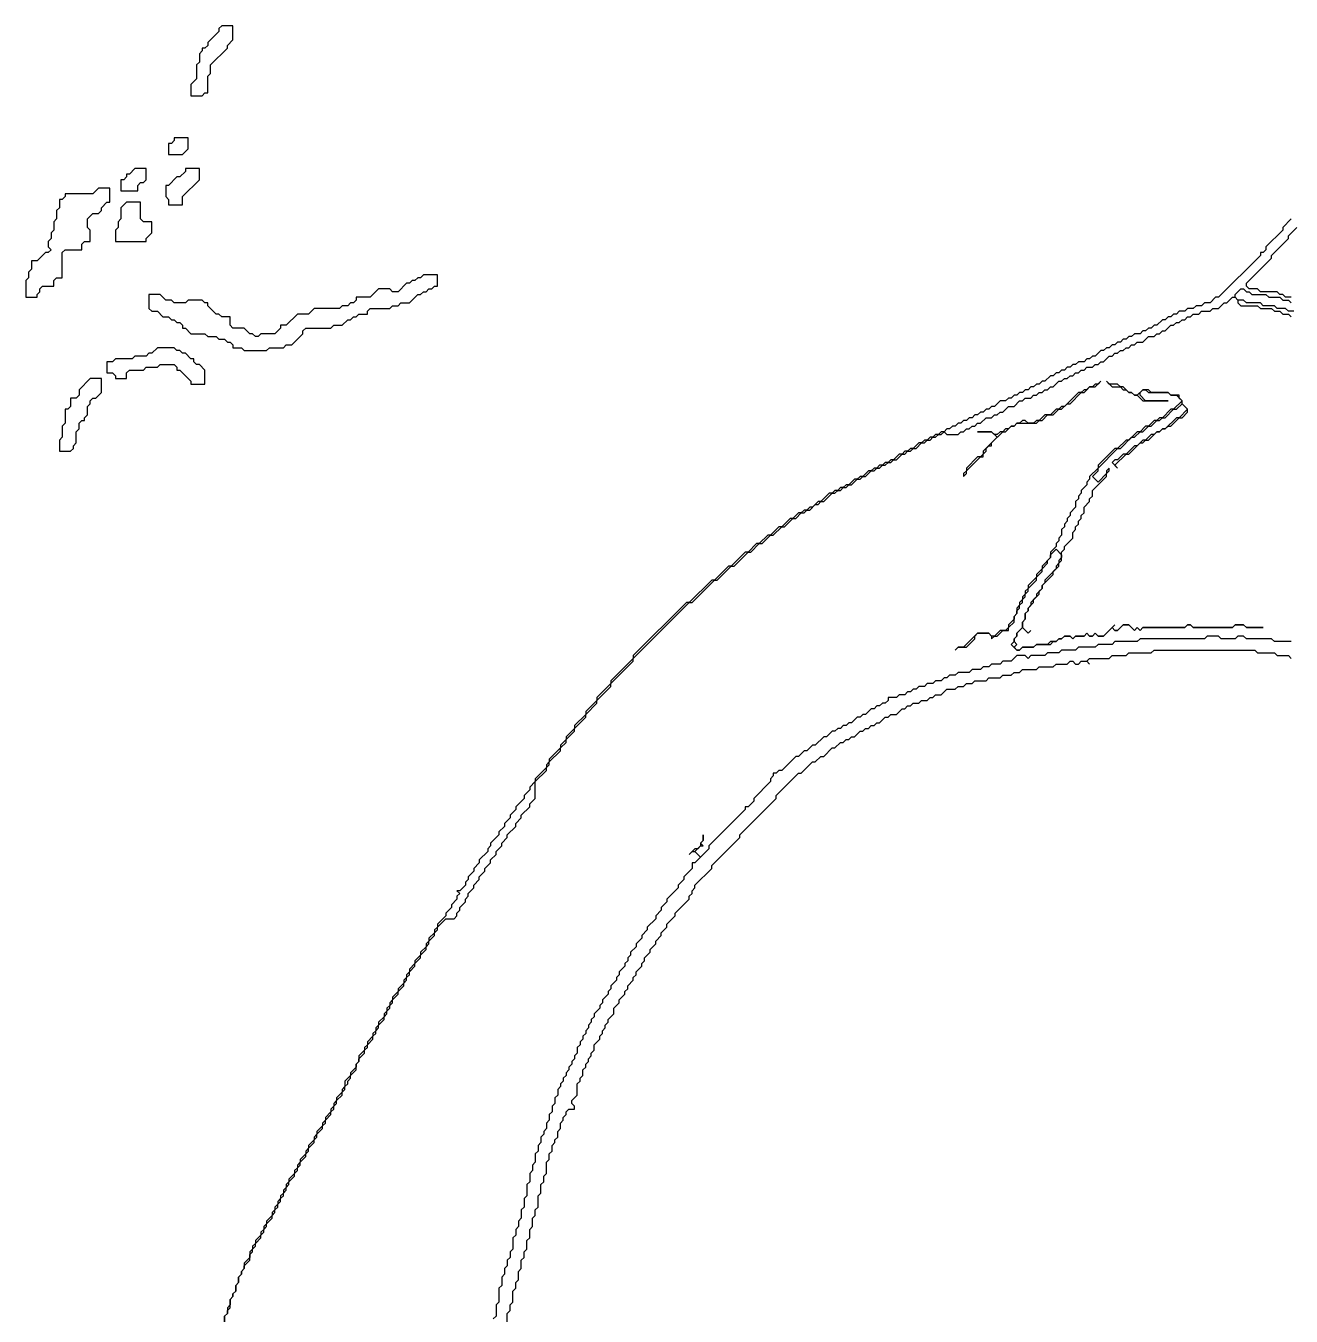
# Model space of a CAD drawing. Header units: metres. Extents: x 0 to 1000, y 0 to 1405.
# Drawn here: x 142.7 to 255.7, y 991.7 to 1107 of the extents above; entities that cross this region are included whole.
import ezdxf

# ---------------------------------------------------------------- set-up
doc = ezdxf.new("R2010")
doc.units = ezdxf.units.M

msp = doc.modelspace()

# ---------------------------------------------------------------- linework, layer by layer
for points in [[(160.25, 1107), (160, 1106.75), (160, 1106.5), (159, 1105.5), (159, 1105.25), (158.75, 1105), (158.5, 1105), (158.5, 1104.75), (158.25, 1104.5), (158.25, 1103.75), (158, 1103.5), (158, 1102.25), (157.5, 1101.75), (157.5, 1100.75), (158.5, 1100.75), (158.75, 1101), (159, 1101), (159, 1102.5), (159.25, 1102.75), (159.25, 1103.5), (160.75, 1105), (160.75, 1105.25), (161.25, 1105.75), (161.25, 1107)], [(156, 1097), (156, 1096.75), (155.75, 1096.5), (155.5, 1096.5), (155.5, 1095.5), (156.75, 1095.5), (157.25, 1096), (157.25, 1097)], [(152.5, 1094.25), (152, 1093.75), (151.75, 1093.75), (151.75, 1093.5), (151.5, 1093.25), (151.25, 1093.25), (151.25, 1092.25), (152.75, 1092.25), (152.75, 1092.75), (153, 1093), (153.25, 1093), (153.5, 1093.25), (153.5, 1094.25)], [(157, 1094.25), (157, 1094), (156.5, 1093.5), (156.25, 1093.5), (155.5, 1092.75), (155.25, 1092.75), (155.25, 1091.75), (155.5, 1091.5), (155.5, 1091), (156.75, 1091), (156.75, 1091.75), (158.25, 1093.25), (158.25, 1094.25)], [(149.25, 1092.5), (148.75, 1092), (146.25, 1092), (146.25, 1091.75), (146, 1091.5), (145.75, 1091.5), (145.75, 1090.75), (145.5, 1090.5), (145.5, 1089.75), (145.25, 1089.5), (145.25, 1088.75), (145, 1088.5), (145, 1088), (144.75, 1087.75), (144.75, 1087.25), (145, 1087), (144.75, 1086.75), (144.5, 1086.75), (143.75, 1086), (143.25, 1086), (143.25, 1085.25), (143, 1085), (143, 1084.5), (142.75, 1084.25), (142.75, 1082.75), (143.75, 1082.75), (143.75, 1083), (144, 1083.25), (144, 1083.5), (144.25, 1083.75), (145.25, 1083.75), (145.25, 1084.25), (145.5, 1084.5), (146, 1084.5), (146, 1086.75), (146.25, 1087), (147.75, 1087), (147.75, 1087.5), (148, 1087.75), (148.5, 1087.75), (148.5, 1088.75), (148.25, 1089), (148.25, 1089.75), (148.75, 1090.25), (149.25, 1090.25), (149.5, 1090.5), (149.5, 1090.75), (150, 1091.25), (150.25, 1091.25), (150.25, 1092.5)], [(151.75, 1091.25), (151.25, 1090.75), (151.25, 1089.75), (151, 1089.5), (151, 1089), (150.75, 1088.75), (150.75, 1087.75), (153.5, 1087.75), (153.5, 1088), (154, 1088.5), (154, 1089.5), (153.25, 1089.5), (153, 1089.75), (153, 1091.25)], [(178.25, 1084.75), (178, 1084.5), (177.75, 1084.5), (177.5, 1084.25), (177.25, 1084.25), (177, 1084), (176.75, 1084), (176, 1083.25), (175.5, 1083.25), (175.25, 1083.5), (174.25, 1083.5), (173.5, 1082.75), (172.25, 1082.75), (172.25, 1082.5), (172, 1082.25), (171.75, 1082.25), (171.5, 1082), (171, 1082), (170.75, 1081.75), (168.5, 1081.75), (168, 1081.25), (167, 1081.25), (166, 1080.25), (165.5, 1080.25), (165.5, 1080), (165, 1079.5), (163.75, 1079.5), (163.5, 1079.25), (163.25, 1079.25), (163, 1079.5), (162.75, 1079.5), (162.25, 1080), (161.25, 1080), (161, 1080.25), (161, 1081), (160.25, 1081), (160, 1081.25), (159.75, 1081.25), (159, 1082), (159, 1082.25), (158.75, 1082.25), (158.5, 1082.5), (157.25, 1082.5), (157, 1082.25), (156, 1082.25), (155.75, 1082.5), (155.25, 1082.5), (154.75, 1083), (153.75, 1083), (153.75, 1081.75), (154, 1081.5), (154.5, 1081.5), (155, 1081), (155.5, 1081), (155.75, 1080.75), (156, 1080.75), (156.25, 1080.5), (156.5, 1080.5), (156.75, 1080.25), (156.75, 1080), (157, 1080), (157.5, 1079.5), (158.75, 1079.5), (159, 1079.25), (159.75, 1079.25), (160, 1079), (160.5, 1079), (160.75, 1078.75), (161, 1078.75), (161.25, 1078.5), (161.25, 1078.25), (162, 1078.25), (162.25, 1078), (164.25, 1078), (164.5, 1078.25), (165.75, 1078.25), (166, 1078.5), (166.5, 1078.5), (167.5, 1079.5), (167.5, 1079.75), (167.75, 1080), (170, 1080), (170.25, 1080.25), (171, 1080.25), (171.5, 1080.75), (171.75, 1080.75), (172, 1081), (172.25, 1081), (172.5, 1081.25), (173.25, 1081.25), (173.25, 1081.5), (173.5, 1081.75), (175.25, 1081.75), (175.5, 1082), (176, 1082), (176.25, 1082.25), (177, 1082.25), (177.75, 1083), (178, 1083), (178.25, 1083.25), (178.5, 1083.25), (178.75, 1083.5), (179, 1083.5), (179.25, 1083.75), (179.5, 1083.75), (179.5, 1084.75)], [(154.5, 1078.25), (154, 1077.75), (153.75, 1077.75), (153.5, 1077.5), (152.5, 1077.5), (152.25, 1077.25), (150.75, 1077.25), (150.5, 1077), (150, 1077), (150, 1076), (150.5, 1076), (150.75, 1075.75), (150.75, 1075.5), (151.75, 1075.5), (151.75, 1076), (152, 1076.25), (153.25, 1076.25), (153.5, 1076.5), (154.5, 1076.5), (154.75, 1076.75), (156, 1076.75), (156.25, 1076.5), (156.25, 1076.25), (156.5, 1076.25), (157.5, 1075.25), (157.5, 1075), (158.75, 1075), (158.75, 1076.25), (158.25, 1076.75), (158, 1076.75), (157.75, 1077), (157.75, 1077.25), (157.5, 1077.25), (157, 1077.75), (156.75, 1077.75), (156.5, 1078), (156.25, 1078), (156, 1078.25)], [(148.5, 1075.5), (147.5, 1074.5), (147.5, 1074), (147.25, 1073.75), (146.75, 1073.75), (146.75, 1073), (146.5, 1072.75), (146.25, 1072.75), (146.25, 1071.5), (146, 1071.25), (146, 1070.25), (145.75, 1070), (145.75, 1069), (146.75, 1069), (147, 1069.25), (147, 1069.5), (147.25, 1069.75), (147.25, 1070.75), (147.5, 1071), (147.5, 1071.5), (147.75, 1071.75), (148, 1071.75), (148, 1072), (148.25, 1072.25), (148.25, 1073), (148.5, 1073.25), (148.5, 1073.5), (148.75, 1073.75), (149, 1073.75), (149.5, 1074.25), (149.5, 1075.5)], [(239.25, 1075.25), (239.75, 1074.75), (240.5, 1074.75), (240.75, 1074.5), (241, 1074.5), (241.25, 1074.25), (241.5, 1074.25), (241.75, 1074), (242, 1074), (242.5, 1073.5), (244.75, 1073.5), (242.75, 1073.5), (242.25, 1074), (242.25, 1074.25), (242.5, 1074.5), (242.75, 1074.5), (243, 1074.25), (244.75, 1074.25), (245, 1074), (245.5, 1074), (246, 1073.5), (245.25, 1072.75), (245, 1072.75), (244.25, 1072), (244, 1072), (243.75, 1071.75), (243.5, 1071.75), (243, 1071.25), (242.75, 1071.25), (242.25, 1070.75), (242, 1070.75), (241.25, 1070), (241, 1070), (240.25, 1069.25), (240, 1069.25), (238.5, 1067.75), (238.5, 1067.5), (237.75, 1066.75), (237.75, 1066.5), (237.5, 1066.25), (237.5, 1066), (237, 1065.5), (237, 1065.25), (236.75, 1065), (236.75, 1064.75), (236.5, 1064.5), (236.5, 1064), (236, 1063.5), (236, 1063.25), (235.75, 1063), (235.75, 1062.75), (235.5, 1062.5), (235.5, 1062.25), (235.25, 1062), (235.25, 1061.5), (235, 1061.25), (235, 1061), (234.75, 1060.75), (234.75, 1060.5), (234.25, 1060), (234.25, 1059.5), (233.5, 1058.75), (233.5, 1058.5), (233, 1058), (233, 1057.75), (232.25, 1057), (232.25, 1056.75), (232, 1056.5), (232, 1056.25), (231.75, 1056), (231.75, 1055.75), (231.5, 1055.5), (231.5, 1055.25), (231.25, 1055), (231.25, 1054.5), (231, 1054.25), (231, 1054), (230.5, 1053.5), (230.5, 1053.25), (230.25, 1053), (229.75, 1053), (229.25, 1052.5), (229, 1052.5), (228.75, 1052.75), (227.75, 1052.75), (226.5, 1051.5), (226, 1051.5), (225.75, 1051.25), (226, 1051.5), (226.75, 1051.5), (227.5, 1052.25), (227.5, 1052.5), (227.75, 1052.75), (228.75, 1052.75), (229, 1052.5), (229, 1052.25), (229.25, 1052.5), (229.5, 1052.5), (230, 1053), (230.5, 1053), (230.5, 1053.25), (231, 1053.75), (231, 1054.25), (231.25, 1054.5), (231.25, 1054.75), (231.5, 1055), (231.5, 1055.25), (231.75, 1055.5), (231.75, 1055.75), (232, 1056), (232, 1056.25), (232.25, 1056.5), (232.25, 1056.75), (233, 1057.5), (233, 1057.75), (233.5, 1058.25), (233.5, 1058.5), (234, 1059), (234, 1059.25), (234.25, 1059.5), (234.25, 1059.75), (234.75, 1060.25), (235.25, 1059.75), (235.25, 1059.5), (235, 1059.25), (235, 1059), (234.75, 1058.75), (234.75, 1058.5), (233.75, 1057.5), (233.75, 1057.25), (233.5, 1057), (233.5, 1056.75), (233, 1056.25), (233, 1056), (232.5, 1055.5), (232.5, 1055.25), (232.25, 1055), (232.25, 1054.75), (232, 1054.5), (232, 1054), (231.75, 1053.75), (231.75, 1053.25), (231.25, 1052.75), (231.25, 1052.5), (231, 1052.25), (231, 1052), (230.75, 1051.75), (231.25, 1051.25), (231.5, 1051.25), (231.75, 1051.5), (232.75, 1051.5), (233, 1051.75), (234.25, 1051.75), (234.5, 1052), (234.75, 1052), (235, 1052.25), (235.25, 1052.25), (235.5, 1052.5), (236, 1052.5), (236.25, 1052.25), (236.5, 1052.5), (237.25, 1052.5), (237.5, 1052.75), (237.75, 1052.5), (238, 1052.5), (238.25, 1052.75), (238.5, 1052.5), (239, 1052.5), (239.75, 1053.25), (240, 1053), (240.25, 1053), (240.75, 1053.5), (241.25, 1053.5), (241.75, 1053), (242, 1053.25), (242.25, 1053), (242.5, 1053.25), (246.25, 1053.25), (246.5, 1053.5), (246.75, 1053.5), (247, 1053.25), (250.5, 1053.25), (250.75, 1053.5), (251.5, 1053.5), (251.75, 1053.25), (253.25, 1053.25), (251.75, 1053.25), (251.5, 1053.5), (250.75, 1053.5), (250.5, 1053.25), (247, 1053.25), (246.75, 1053.5), (246.5, 1053.5), (246.25, 1053.25), (242.5, 1053.25), (242.25, 1053), (242, 1053.25), (241.75, 1053), (241.25, 1053.5), (240.75, 1053.5), (240.25, 1053), (240, 1053), (239.75, 1053.25), (240, 1053.5), (239, 1052.5), (238.5, 1052.5), (238.25, 1052.75), (238, 1052.5), (237.75, 1052.5), (237.5, 1052.75), (237.25, 1052.5), (236.5, 1052.5), (236.25, 1052.25), (236, 1052.5), (235.5, 1052.5), (235.25, 1052.25), (235, 1052.25), (234.75, 1052), (234.25, 1052), (234, 1051.75), (233, 1051.75), (232.75, 1051.5), (231.75, 1051.5), (231.5, 1051.25), (231.25, 1051.25), (231, 1051.5), (231.25, 1051.75), (231, 1052), (231, 1052.25), (231.25, 1052.5), (231.25, 1052.75), (231.75, 1053.25), (232.25, 1052.75), (232.5, 1053), (232.25, 1052.75), (231.75, 1053.25), (231.75, 1053.75), (232, 1054), (232, 1054.5), (232.25, 1054.75), (232.25, 1055), (232.75, 1055.5), (232.75, 1055.75), (233.25, 1056.25), (233.25, 1056.5), (233.5, 1056.75), (233.5, 1057), (234.5, 1058), (234.5, 1058.25), (235, 1058.75), (235, 1059), (235.25, 1059.25), (235.25, 1060), (235.5, 1060.25), (235.5, 1060.5), (236.25, 1061.25), (236.25, 1061.75), (236.5, 1062), (236.5, 1062.25), (236.75, 1062.5), (236.75, 1062.75), (237, 1063), (237, 1063.25), (237.25, 1063.5), (237.25, 1064), (237.75, 1064.5), (237.75, 1064.75), (238, 1065), (238, 1065.5), (239.25, 1066.75), (239.25, 1067), (239.5, 1067.25), (239.5, 1067.5), (239.25, 1067.25), (239.25, 1067), (238.5, 1066.25), (238, 1066.75), (238.5, 1067.25), (238.5, 1067.5), (240.25, 1069.25), (240.5, 1069.25), (241.5, 1070.25), (241.75, 1070.25), (242.25, 1070.75), (242.5, 1070.75), (243, 1071.25), (243.25, 1071.25), (243.75, 1071.75), (244, 1071.75), (244.25, 1072), (244.5, 1072), (245.25, 1072.75), (245.5, 1072.75), (246, 1073.25), (246.5, 1072.75), (245.75, 1072), (245.5, 1072), (244.5, 1071), (244.25, 1071), (244, 1070.75), (243.75, 1070.75), (243.5, 1070.5), (243.25, 1070.5), (242.75, 1070), (242.5, 1070), (242, 1069.5), (241.75, 1069.5), (241, 1068.75), (240.75, 1068.75), (240.25, 1068.25), (240, 1068.25), (239.75, 1068), (240.25, 1067.5), (240, 1067.75), (241, 1068.75), (241.25, 1068.75), (242.25, 1069.75), (242.5, 1069.75), (242.75, 1070), (243, 1070), (243.75, 1070.75), (244, 1070.75), (244.25, 1071), (244.5, 1071), (244.75, 1071.25), (245, 1071.25), (245.75, 1072), (246, 1072), (246.5, 1072.5), (246.5, 1072.75), (246, 1073.25), (246, 1073.5), (245.75, 1073.75), (245.75, 1074), (245, 1074), (244.75, 1074.25), (243.25, 1074.25), (243, 1074.5), (242.5, 1074.5), (242, 1074), (241.75, 1074), (241.5, 1074.25), (241.25, 1074.25), (240.75, 1074.75), (240.5, 1074.75), (240.25, 1075), (239.5, 1075)], [(238.75, 1075.25), (238.5, 1075), (238.25, 1075), (238, 1074.75), (237.75, 1074.75), (237.5, 1074.5), (237.25, 1074.5), (237, 1074.25), (236.75, 1074.25), (235.5, 1073), (235.25, 1073), (235, 1072.75), (234.75, 1072.75), (234.25, 1072.25), (233.75, 1072.25), (233.25, 1071.75), (233, 1071.75), (232.75, 1071.5), (232.25, 1071.5), (232, 1071.75), (231.75, 1071.75), (231.5, 1071.5), (231.25, 1071.5), (231, 1071.25), (230.75, 1071.25), (230.5, 1071), (230.25, 1071), (230, 1070.75), (229.75, 1070.75), (229.5, 1070.5), (229.25, 1070.5), (229, 1070.75), (227.75, 1070.75), (229, 1070.75), (229.5, 1070.25), (228.25, 1069), (228.25, 1068.75), (228, 1068.5), (227.75, 1068.5), (226.75, 1067.5), (226.75, 1067.25), (226.5, 1067), (226.5, 1066.75), (226.75, 1067), (226.75, 1067.25), (228, 1068.5), (228.25, 1068.5), (228.25, 1068.75), (228.5, 1069), (228.5, 1069.25), (228.75, 1069.5), (229, 1069.5), (229, 1069.75), (230, 1070.75), (230.25, 1070.75), (230.75, 1071.25), (231, 1071.25), (231.25, 1071.5), (233, 1071.5), (233.25, 1071.75), (233.5, 1071.75), (234, 1072.25), (234.5, 1072.25), (235, 1072.75), (235.25, 1072.75), (235.75, 1073.25), (236, 1073.25), (237, 1074.25), (237.25, 1074.25), (237.75, 1074.75), (238.25, 1074.75)]]:
    msp.add_lwpolyline(points, close=True)
for points in [[(255.75, 1089.75), (255, 1089), (255, 1088.75), (253.5, 1087.25), (253.5, 1087), (253.25, 1086.75), (253, 1086.75), (253, 1086.5), (249.25, 1082.75), (249, 1082.75), (248.5, 1082.25), (248, 1082.25), (247.75, 1082), (247.25, 1082), (247, 1081.75), (246.5, 1081.75), (246.25, 1081.5), (245.75, 1081.5), (245.5, 1081.25), (245.25, 1081.25), (245, 1081), (244.75, 1081), (244.5, 1080.75), (244.25, 1080.75), (243.75, 1080.25), (243.5, 1080.25), (243.25, 1080), (243, 1080), (242.75, 1079.75), (242.5, 1079.75), (242.25, 1079.5), (241.75, 1079.5), (241.5, 1079.25), (241.25, 1079.25), (241, 1079), (240.75, 1079), (240.5, 1078.75), (240.25, 1078.75), (240, 1078.5), (239.75, 1078.5), (239.5, 1078.25), (239.25, 1078.25), (239, 1078), (238.75, 1078), (238.25, 1077.5), (238, 1077.5), (237.75, 1077.25), (237.5, 1077.25), (237.25, 1077), (236.75, 1077), (236.5, 1076.75), (236.25, 1076.75), (236, 1076.5), (235.75, 1076.5), (235.5, 1076.25), (235.25, 1076.25), (235, 1076), (234.75, 1076), (234.5, 1075.75), (234.25, 1075.75), (233.75, 1075.25), (233.5, 1075.25), (233.25, 1075), (233, 1075), (232.75, 1074.75), (232.5, 1074.75), (232.25, 1074.5), (232, 1074.5), (231.75, 1074.25), (231.5, 1074.25), (231.25, 1074), (231, 1074), (230.75, 1073.75), (230.5, 1073.75), (230.25, 1073.5), (229.75, 1073.5), (229.25, 1073), (229, 1073), (228.75, 1072.75), (228.5, 1072.75), (228.25, 1072.5), (228, 1072.5), (227.75, 1072.25), (227.5, 1072.25), (227.25, 1072), (227, 1072), (226.75, 1071.75), (226.5, 1071.75), (226.25, 1071.5), (226, 1071.5), (225.75, 1071.25), (225.5, 1071.25), (225.25, 1071), (225, 1071), (224.75, 1070.75), (224.5, 1070.75), (224.25, 1070.5), (224, 1070.5), (223.75, 1070.25), (223.5, 1070.25), (223.25, 1070), (223, 1070), (222.75, 1069.75), (222.5, 1069.75), (222, 1069.25), (221.75, 1069.25), (221.5, 1069), (221.25, 1069), (221, 1068.75), (220.75, 1068.75), (220.25, 1068.25), (220, 1068.25), (219.75, 1068), (219.5, 1068), (219.25, 1067.75), (219, 1067.75), (218.75, 1067.5), (218.5, 1067.5), (218.25, 1067.25), (218, 1067.25), (217.5, 1066.75), (217.25, 1066.75), (217, 1066.5), (216.75, 1066.5), (216.25, 1066), (216, 1066), (215.75, 1065.75), (215.5, 1065.75), (215.25, 1065.5), (215, 1065.5), (214.75, 1065.25), (214.5, 1065.25), (213.75, 1064.5), (213.5, 1064.5), (213, 1064), (212.75, 1064), (212.5, 1063.75), (212.25, 1063.75), (212, 1063.5), (211.75, 1063.5), (211.25, 1063), (211, 1063), (210.25, 1062.25), (210, 1062.25), (209.25, 1061.5), (209, 1061.5), (208.25, 1060.75), (208, 1060.75), (207.25, 1060), (207, 1060), (205.75, 1058.75), (205.5, 1058.75), (204.25, 1057.5), (204, 1057.5), (202, 1055.5), (201.75, 1055.5), (197, 1050.75), (197, 1050.5), (195, 1048.5), (195, 1048.25), (193.75, 1047), (193.75, 1046.75), (192.75, 1045.75), (192.75, 1045.5), (191.75, 1044.5), (191.75, 1044.25), (191, 1043.5), (191, 1043.25), (190.5, 1042.75), (190.5, 1042.5), (189.5, 1041.5), (189.5, 1041.25), (189.25, 1041), (189.25, 1040.75), (188.25, 1039.75), (188.25, 1039.5), (187.75, 1039), (187.75, 1038.75), (187.25, 1038.25), (187.25, 1038), (186.5, 1037.25), (186.5, 1037), (186, 1036.5), (186, 1036.25), (185.5, 1035.75), (185.5, 1035.5), (185, 1035), (185, 1034.75), (184.25, 1034), (184.25, 1033.75), (184, 1033.5), (184, 1033.25), (183.25, 1032.5), (183.25, 1032.25), (182.75, 1031.75), (182.75, 1031.5), (182.25, 1031), (182.25, 1030.75), (182, 1030.5), (182, 1030.25), (181.5, 1029.75), (181.25, 1029.75), (181.5, 1029.5), (181.25, 1029.25), (181.25, 1029), (180.75, 1028.5), (180.75, 1028.25), (180.25, 1027.75), (180.25, 1027.5), (179.5, 1026.75), (179.5, 1026.5), (179.25, 1026.25), (179.25, 1026), (178.75, 1025.5), (178.75, 1025.25), (178.5, 1025), (178.5, 1024.75), (178, 1024.25), (178, 1024), (177.5, 1023.5), (177.5, 1023.25), (177, 1022.75), (177, 1022.5), (176.75, 1022.25), (176.75, 1022), (176.5, 1021.75), (176.5, 1021.5), (176, 1021), (176, 1020.75), (175.5, 1020.25), (175.5, 1020), (175.25, 1019.75), (175.25, 1019.5), (175, 1019.25), (175, 1019), (174.75, 1018.75), (174.75, 1018.5), (174.25, 1018), (174.25, 1017.75), (174, 1017.5), (174, 1017.25), (173.75, 1017), (173.75, 1016.75), (173.25, 1016.25), (173.25, 1016), (173, 1015.75), (173, 1015.5), (172.5, 1015), (172.5, 1014.5), (172.25, 1014.25), (172.25, 1014), (171.75, 1013.5), (171.75, 1013.25), (171.25, 1012.75), (171.25, 1012.25), (171, 1012), (171, 1011.75), (170.5, 1011.25), (170.5, 1011), (170.25, 1010.75), (170.25, 1010.5), (170, 1010.25), (170, 1010), (169.5, 1009.5), (169.5, 1009.25), (169.25, 1009), (169.25, 1008.75), (168.75, 1008.25), (168.75, 1008), (168.5, 1007.75), (168.5, 1007.5), (168, 1007), (168, 1006.75), (167.75, 1006.5), (167.75, 1006.25), (167.25, 1005.75), (167.25, 1005.5), (167, 1005.25), (167, 1005), (166.75, 1004.75), (166.75, 1004.5), (166.25, 1004), (166.25, 1003.75), (166, 1003.5), (166, 1003.25), (165.75, 1003), (165.75, 1002.75), (165.5, 1002.5), (165.5, 1002.25), (165.25, 1002), (165.25, 1001.75), (165, 1001.5), (165, 1001.25), (164.75, 1001), (164.75, 1000.75), (164.25, 1000.25), (164.25, 1000), (164, 999.75), (164, 999.5), (163.75, 999.25), (163.75, 999), (163.25, 998.5), (163.25, 998.25), (163, 998), (163, 997.75), (162.75, 997.5), (162.75, 997), (162.25, 996.5), (162.25, 996), (162, 995.75), (162, 995.5), (161.75, 995.25), (161.75, 994.75), (161.5, 994.5), (161.5, 994), (161.25, 993.75), (161.25, 993.5), (161, 993.25), (161, 992.75), (160.75, 992.5), (160.75, 992), (160.5, 991.75), (160.5, 991.25)], [(255.75, 1082.75), (255.25, 1082.75), (255, 1083), (254.75, 1083), (254.5, 1083.25), (253, 1083.25), (252.75, 1083.5), (252, 1083.5), (251.75, 1083.75), (251.75, 1084), (254, 1086.25), (254, 1086.5), (255.5, 1088), (255.5, 1088.25), (256.25, 1089)], [(256, 1081.5), (255.5, 1081.5), (255.25, 1081.75), (254.5, 1081.75), (254.25, 1082), (253.25, 1082), (253, 1082.25), (251.75, 1082.25), (251.5, 1082.5), (251, 1082.5), (250.75, 1082.75), (250.75, 1083), (251.25, 1083.5), (251.5, 1083.5), (251.75, 1083.25), (252, 1083.25), (252.25, 1083), (253.5, 1083), (253.75, 1082.75), (254.75, 1082.75), (255, 1082.5), (255.5, 1082.5), (255.75, 1082.25)], [(160.5, 991.25), (160.5, 991.75), (160.75, 992), (160.75, 992.25), (161, 992.5), (161, 993.25), (161.25, 993.5), (161.25, 993.75), (161.5, 994), (161.5, 994.5), (161.75, 994.75), (161.75, 995.25), (162, 995.5), (162, 995.75), (162.25, 996), (162.25, 996.25), (162.75, 996.75), (162.75, 997.25), (163, 997.5), (163, 997.75), (163.25, 998), (163.25, 998.25), (163.75, 998.75), (163.75, 999), (164, 999.25), (164, 999.5), (164.25, 999.75), (164.25, 1000), (164.75, 1000.5), (164.75, 1000.75), (165, 1001), (165, 1001.25), (165.25, 1001.5), (165.25, 1001.75), (165.5, 1002), (165.5, 1002.25), (165.75, 1002.5), (165.75, 1002.75), (166, 1003), (166, 1003.25), (166.25, 1003.5), (166.25, 1003.75), (166.75, 1004.25), (166.75, 1004.5), (167, 1004.75), (167, 1005), (167.25, 1005.25), (167.25, 1005.5), (167.75, 1006), (167.75, 1006.25), (168, 1006.5), (168, 1006.75), (168.5, 1007.25), (168.5, 1007.5), (168.75, 1007.75), (168.75, 1008), (169.25, 1008.5), (169.25, 1008.75), (169.5, 1009), (169.5, 1009.25), (170, 1009.75), (170, 1010), (170.25, 1010.25), (170.25, 1010.5), (170.5, 1010.75), (170.5, 1011), (171, 1011.5), (171, 1011.75), (171.25, 1012), (171.25, 1012.25), (171.5, 1012.5), (171.5, 1012.75), (171.75, 1013), (171.75, 1013.25), (172.25, 1013.75), (172.25, 1014.25), (172.5, 1014.5), (172.5, 1014.75), (173, 1015.25), (173, 1015.5), (173.25, 1015.75), (173.25, 1016), (173.75, 1016.5), (173.75, 1016.75), (174, 1017), (174, 1017.25), (174.25, 1017.5), (174.25, 1017.75), (174.75, 1018.25), (174.75, 1018.5), (175, 1018.75), (175, 1019), (175.25, 1019.25), (175.25, 1019.5), (175.5, 1019.75), (175.5, 1020), (176, 1020.5), (176, 1020.75), (176.5, 1021.25), (176.5, 1021.5), (176.75, 1021.75), (176.75, 1022), (177, 1022.25), (177, 1022.5), (177.5, 1023), (177.5, 1023.25), (178, 1023.75), (178, 1024), (178.5, 1024.5), (178.5, 1024.75), (178.75, 1025), (178.75, 1025.25), (179.25, 1025.75), (179.25, 1026), (179.5, 1026.25), (179.5, 1026.5), (180.25, 1027.25), (181, 1027.25), (181.25, 1027.5), (181.25, 1027.75), (181.5, 1028), (181.5, 1028.25), (182, 1028.75), (182, 1029), (182.25, 1029.25), (182.25, 1029.5), (182.75, 1030), (182.75, 1030.25), (183.25, 1030.75), (183.25, 1031), (183.75, 1031.5), (183.75, 1031.75), (184.25, 1032.25), (184.25, 1032.5), (184.75, 1033), (184.75, 1033.25), (185.25, 1033.75), (185.25, 1034), (185.75, 1034.5), (185.75, 1034.75), (186.5, 1035.5), (186.5, 1035.75), (187, 1036.25), (187, 1036.5), (187.75, 1037.25), (187.75, 1037.5), (188.25, 1038), (188.25, 1039.5), (189.25, 1040.5), (189.25, 1040.75), (189.5, 1041), (189.5, 1041.25), (190.5, 1042.25), (190.5, 1042.5), (191, 1043), (191, 1043.25), (191.75, 1044), (191.75, 1044.25), (192.75, 1045.25), (192.75, 1045.5), (193.75, 1046.5), (193.75, 1046.75), (195, 1048), (195, 1048.25), (197, 1050.25), (197, 1050.5), (202, 1055.5), (202.25, 1055.5), (204.25, 1057.5), (204.5, 1057.5), (205.75, 1058.75), (206, 1058.75), (207.25, 1060), (207.5, 1060), (208.25, 1060.75), (208.5, 1060.75), (209.25, 1061.5), (209.5, 1061.5), (210.25, 1062.25), (210.5, 1062.25), (211.25, 1063), (211.5, 1063), (212, 1063.5), (212.25, 1063.5), (212.5, 1063.75), (212.75, 1063.75), (213.25, 1064.25), (213.5, 1064.25), (213.75, 1064.5), (214, 1064.5), (214.75, 1065.25), (215, 1065.25), (215.25, 1065.5), (215.5, 1065.5), (215.75, 1065.75), (216, 1065.75), (216.25, 1066), (216.5, 1066), (217, 1066.5), (217.25, 1066.5), (217.5, 1066.75), (217.75, 1066.75), (218.25, 1067.25), (218.5, 1067.25), (218.75, 1067.5), (219, 1067.5), (219.25, 1067.75), (219.5, 1067.75), (219.75, 1068), (220, 1068), (220.25, 1068.25), (220.5, 1068.25), (221, 1068.75), (221.25, 1068.75), (221.5, 1069), (221.75, 1069), (222, 1069.25), (222.25, 1069.25), (222.75, 1069.75), (223, 1069.75), (223.25, 1070), (223.5, 1070), (223.75, 1070.25), (224, 1070.25), (224.25, 1070.5), (224.5, 1070.5), (224.75, 1070.75), (225, 1070.5), (226, 1070.5), (226.25, 1070.75), (226.5, 1070.75), (226.75, 1071), (227, 1071), (227.25, 1071.25), (227.5, 1071.25), (227.75, 1071.5), (228, 1071.5), (228.5, 1072), (229, 1072), (229.25, 1072.25), (229.5, 1072.25), (229.75, 1072.5), (230, 1072.5), (230.5, 1073), (231, 1073), (231.5, 1073.5), (231.75, 1073.5), (232, 1073.75), (232.5, 1073.75), (232.75, 1074), (233, 1074), (233.25, 1074.25), (233.5, 1074.25), (233.75, 1074.5), (234, 1074.5), (234.25, 1074.75), (234.5, 1074.75), (235, 1075.25), (235.25, 1075.25), (235.5, 1075.5), (235.75, 1075.5), (236, 1075.75), (236.25, 1075.75), (236.5, 1076), (236.75, 1076), (237, 1076.25), (237.25, 1076.25), (237.5, 1076.5), (238, 1076.5), (238.25, 1076.75), (238.5, 1076.75), (238.75, 1077), (239, 1077), (239.5, 1077.5), (239.75, 1077.5), (240, 1077.75), (240.25, 1077.75), (240.5, 1078), (240.75, 1078), (241, 1078.25), (241.25, 1078.25), (241.5, 1078.5), (241.75, 1078.5), (242, 1078.75), (242.5, 1078.75), (243, 1079.25), (243.5, 1079.25), (243.75, 1079.5), (244, 1079.5), (244.25, 1079.75), (244.5, 1079.75), (245, 1080.25), (245.25, 1080.25), (245.5, 1080.5), (245.75, 1080.5), (246, 1080.75), (246.25, 1080.75), (246.5, 1081), (246.75, 1081), (247, 1081.25), (247.5, 1081.25), (247.75, 1081.5), (248.5, 1081.5), (248.75, 1081.75), (249.25, 1081.75), (249.75, 1082.25), (250, 1082.25), (250.5, 1082.75), (250.75, 1082.75), (251, 1082.5), (251, 1082.25), (251.25, 1082), (252.75, 1082), (253, 1081.75), (254, 1081.75), (254.25, 1081.5), (254.75, 1081.5), (255, 1081.25), (255.5, 1081.25), (255.75, 1081)], [(255.75, 1052), (254.25, 1052), (254, 1052.25), (251.75, 1052.25), (251.5, 1052.5), (251, 1052.5), (250.75, 1052.25), (249.5, 1052.25), (249.25, 1052.5), (248.25, 1052.5), (248, 1052.25), (242.25, 1052.25), (242, 1052), (240, 1052), (239.75, 1051.75), (238.5, 1051.75), (238.25, 1051.5), (236.75, 1051.5), (236.5, 1051.25), (235.25, 1051.25), (235, 1051), (234, 1051), (233.75, 1050.75), (232.5, 1050.75), (232.25, 1050.5), (232, 1050.75), (231.25, 1050.75), (230.75, 1050.25), (230, 1050.25), (229.75, 1050), (229, 1050), (228.75, 1049.75), (228.25, 1049.75), (228, 1049.5), (227.25, 1049.5), (227, 1049.25), (226, 1049.25), (225.75, 1049), (225.25, 1049), (225, 1048.75), (224.75, 1048.75), (224.5, 1048.5), (224, 1048.5), (223.75, 1048.25), (223.25, 1048.25), (223, 1048), (222.5, 1048), (222.25, 1047.75), (222, 1047.75), (221.75, 1047.5), (221.5, 1047.5), (221.25, 1047.25), (220.75, 1047.25), (220.5, 1047), (219.75, 1047), (219.75, 1046.75), (219.5, 1046.5), (219.25, 1046.5), (219, 1046.25), (218.75, 1046.25), (218.5, 1046), (218.25, 1046), (217.75, 1045.5), (217.5, 1045.5), (217.25, 1045.25), (217, 1045.25), (216.5, 1044.75), (216.25, 1044.75), (216, 1044.5), (215.75, 1044.5), (215.5, 1044.25), (215.25, 1044.25), (215, 1044), (214.75, 1044), (214.25, 1043.5), (214, 1043.5), (213.25, 1042.75), (213, 1042.75), (212.5, 1042.25), (212.25, 1042.25), (211.75, 1041.75), (211.5, 1041.75), (210.25, 1040.5), (210, 1040.5), (209.75, 1040.25), (209.5, 1040.25), (209.5, 1040), (209.25, 1039.75), (209.25, 1039.5), (207.75, 1038), (207.75, 1037.75), (207.25, 1037.25), (207, 1037.25), (207, 1037), (203.75, 1033.75), (203.75, 1033.5), (203, 1032.75), (202.5, 1033.25), (203, 1033.75), (203.25, 1033.75), (203, 1034), (203.25, 1034.25), (203.25, 1034.75), (203.25, 1034.25), (203, 1034), (203, 1033.75), (202.75, 1033.5), (202.5, 1033.5), (202, 1033), (202.25, 1033.25), (202.5, 1033.25), (203, 1032.75), (202.5, 1032.25), (202.25, 1032.25), (202.25, 1031.75), (201.5, 1031), (201.5, 1030.75), (201, 1030.25), (201, 1030), (200, 1029), (200, 1028.75), (199.5, 1028.25), (199.5, 1028), (199, 1027.5), (199, 1027.25), (198.25, 1026.5), (198.25, 1026.25), (197.75, 1025.75), (197.75, 1025.5), (197.25, 1025), (197.25, 1024.75), (196.75, 1024.25), (196.75, 1024), (196.5, 1023.75), (196.5, 1023.5), (196.25, 1023.25), (196.25, 1023), (195.75, 1022.5), (195.75, 1022.25), (195.5, 1022), (195.5, 1021.75), (195, 1021.25), (195, 1021), (194.75, 1020.75), (194.75, 1020.5), (194.25, 1020), (194.25, 1019.75), (194, 1019.5), (194, 1019.25), (193.5, 1018.75), (193.5, 1018.5), (193.25, 1018.25), (193.25, 1018), (193, 1017.75), (193, 1017.5), (192.75, 1017.25), (192.75, 1017), (192.5, 1016.75), (192.5, 1016.5), (192.25, 1016.25), (192.25, 1016), (192, 1015.75), (192, 1015.25), (191.75, 1015), (191.75, 1014.75), (191.5, 1014.5), (191.5, 1014.25), (191.25, 1014), (191.25, 1013.75), (191, 1013.5), (191, 1013.25), (190.75, 1013), (190.75, 1012.75), (190.5, 1012.5), (190.5, 1012.25), (190.25, 1012), (190.25, 1011.5), (190, 1011.25), (190, 1010.75), (189.75, 1010.5), (189.75, 1010), (189.5, 1009.75), (189.5, 1009.25), (189.25, 1009), (189.25, 1008.5), (189, 1008.25), (189, 1008), (188.75, 1007.75), (188.75, 1007.25), (188.5, 1007), (188.5, 1006.5), (188.25, 1006.25), (188.25, 1005.5), (188, 1005.25), (188, 1004.75), (187.75, 1004.5), (187.75, 1003.75), (187.5, 1003.5), (187.5, 1002.5), (187.25, 1002.25), (187.25, 1001.5), (187, 1001.25), (187, 1000.5), (186.75, 1000.25), (186.75, 999.75), (186.5, 999.5), (186.5, 999), (186.25, 998.75), (186.25, 997.75), (186, 997.5), (186, 997), (185.75, 996.75), (185.75, 996.25), (185.5, 996), (185.5, 995.5), (185.25, 995.25), (185.25, 994.5), (185, 994.25), (185, 993), (184.75, 992.75), (184.75, 991.75), (184.5, 991.5)], [(185.75, 991.25), (185.75, 992), (186, 992.25), (186, 992.75), (186.25, 993), (186.25, 994), (186.5, 994.25), (186.5, 994.75), (186.75, 995), (186.75, 995.75), (187, 996), (187, 996.75), (187.25, 997), (187.25, 997.5), (187.5, 997.75), (187.5, 998.5), (187.75, 998.75), (187.75, 999.5), (188, 999.75), (188, 1000.5), (188.25, 1000.75), (188.25, 1001.25), (188.5, 1001.5), (188.5, 1002.5), (188.75, 1002.75), (188.75, 1003.5), (189, 1003.75), (189, 1004.25), (189.25, 1004.5), (189.25, 1005.5), (189.5, 1005.75), (189.5, 1006.25), (189.75, 1006.5), (189.75, 1007), (190, 1007.25), (190, 1007.5), (190.25, 1007.75), (190.25, 1008.25), (190.5, 1008.5), (190.5, 1009), (190.75, 1009.25), (190.75, 1009.5), (191, 1009.75), (191, 1010), (191.25, 1010.25), (191.75, 1010.25), (191.75, 1010.5), (191.5, 1010.75), (191.5, 1011), (192, 1011.5), (192, 1012.5), (192.25, 1012.75), (192.25, 1013), (192.5, 1013.25), (192.5, 1013.75), (192.75, 1014), (192.75, 1014.25), (193, 1014.5), (193, 1014.75), (193.25, 1015), (193.25, 1015.25), (193.5, 1015.5), (193.5, 1016), (194, 1016.5), (194, 1016.75), (194.25, 1017), (194.25, 1017.25), (194.5, 1017.5), (194.5, 1017.75), (194.75, 1018), (194.75, 1018.25), (195.25, 1018.75), (195.25, 1019.25), (195.75, 1019.75), (195.75, 1020), (196.25, 1020.5), (196.25, 1020.75), (196.5, 1021), (196.5, 1021.25), (197, 1021.75), (197, 1022), (197.25, 1022.25), (197.25, 1022.5), (197.75, 1023), (197.75, 1023.25), (198, 1023.5), (198, 1023.75), (198.5, 1024.25), (198.5, 1024.5), (199, 1025), (199, 1025.25), (199.5, 1025.75), (199.5, 1026), (200, 1026.5), (200, 1026.75), (200.75, 1027.5), (200.75, 1027.75), (202, 1029), (202, 1029.25), (202.25, 1029.5), (202.25, 1029.75), (202.5, 1030), (202.5, 1030.25), (204, 1031.75), (204, 1032), (206.5, 1034.5), (206.5, 1034.75), (209.75, 1038), (209.75, 1038.25), (211.75, 1040.25), (212, 1040.25), (213, 1041.25), (213.25, 1041.25), (213.75, 1041.75), (214, 1041.75), (214.75, 1042.5), (215, 1042.5), (215.5, 1043), (215.75, 1043), (216, 1043.25), (216.25, 1043.25), (216.5, 1043.5), (216.75, 1043.5), (217.25, 1044), (217.5, 1044), (217.75, 1044.25), (218, 1044.25), (218.25, 1044.5), (218.5, 1044.5), (218.75, 1044.75), (219, 1044.75), (219.5, 1045.25), (219.75, 1045.25), (220, 1045.5), (220.5, 1045.5), (221, 1046), (221.25, 1046), (221.5, 1046.25), (221.75, 1046.25), (222, 1046.5), (222.5, 1046.5), (222.75, 1046.75), (223.25, 1046.75), (223.5, 1047), (223.75, 1047), (224, 1047.25), (224.5, 1047.25), (225, 1047.75), (225.75, 1047.75), (226, 1048), (226.5, 1048), (226.75, 1048.25), (227.25, 1048.25), (227.5, 1048.5), (228.5, 1048.5), (228.75, 1048.75), (229.75, 1048.75), (230, 1049), (230.75, 1049), (231, 1049.25), (231.5, 1049.25), (231.75, 1049.5), (233, 1049.5), (233.25, 1049.75), (234.5, 1049.75), (234.75, 1050), (235.75, 1050), (236, 1050.25), (236.25, 1050.25), (236.5, 1050), (236.75, 1050), (237, 1050.25), (237.5, 1050.25), (237.75, 1050), (237.5, 1050.25), (237.75, 1050.5), (239.5, 1050.5), (239.75, 1050.75), (241, 1050.75), (241.25, 1051), (243.25, 1051), (243.5, 1051.25), (252.5, 1051.25), (252.75, 1051), (254.25, 1051), (254.5, 1050.75), (255.5, 1050.75), (255.75, 1050.5)]]:
    msp.add_lwpolyline(points)

doc.saveas('drawing.dxf')
